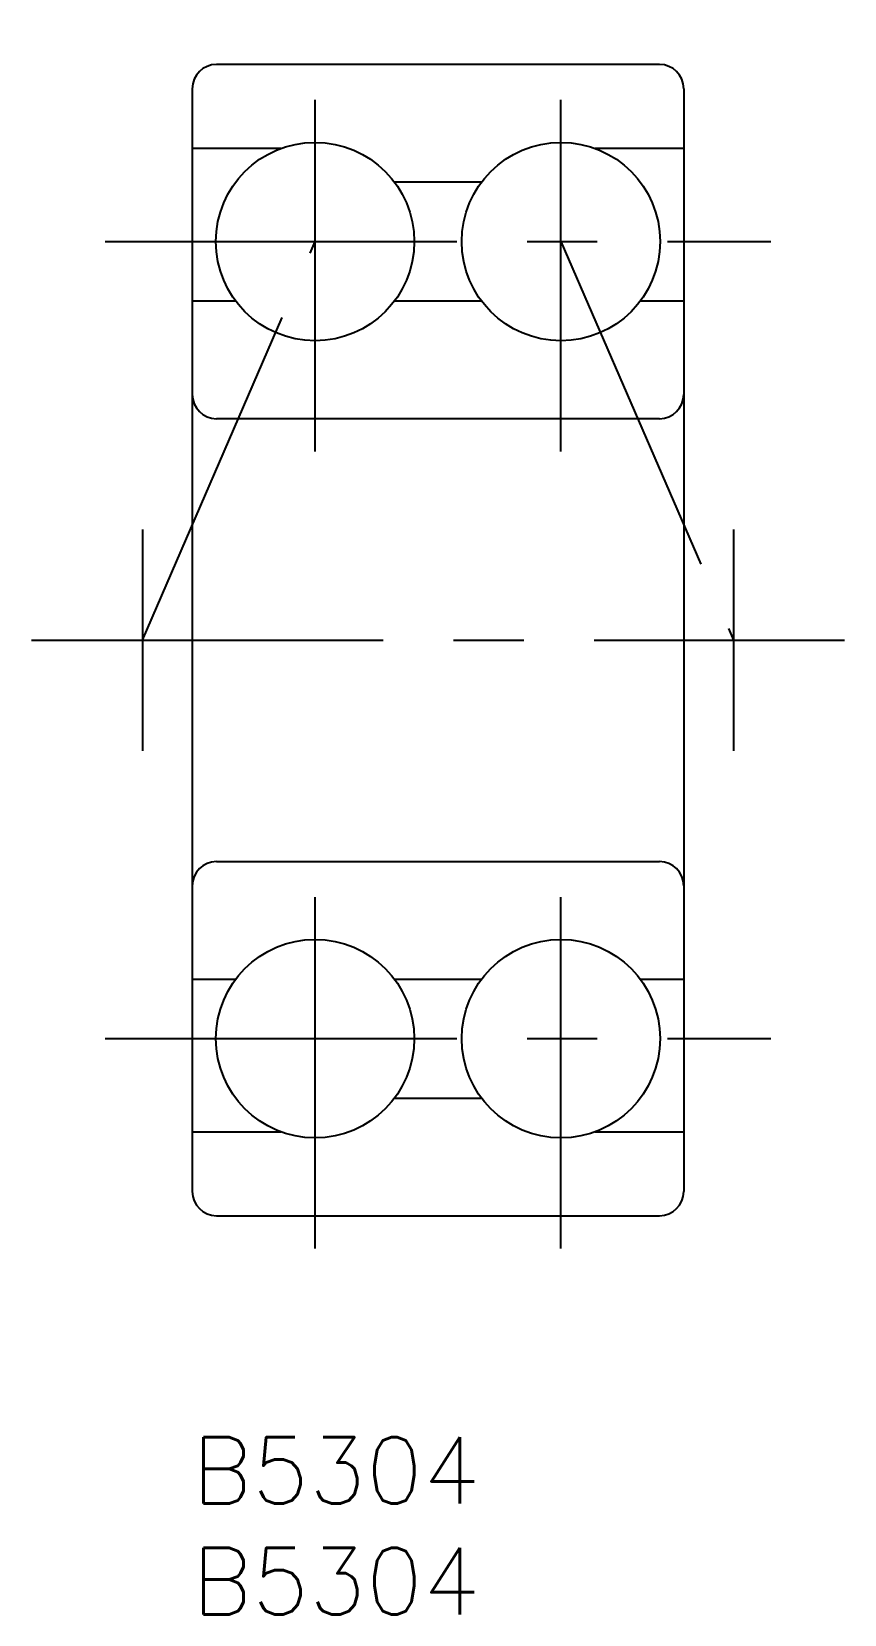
# Model space of a CAD drawing. Extents: x -7.2 to 29.4, y -8 to 63.5.
import ezdxf

# ---------------------------------------------------------------- set-up
doc = ezdxf.new("R2010")
doc.units = 0
doc.header["$LTSCALE"] = 0.5
doc.linetypes.add('CENTER', pattern=[50.8, 31.75, -6.35, 6.35, -6.35])
for name, color, linetype in [('MSM_CENTER', 1, 'CENTER'), ('MSM_CONTINUOUS', 7, 'CONTINUOUS'), ('MSM_PART_NUMBER', 7, 'CONTINUOUS')]:
    doc.layers.add(name, color=color, linetype=linetype)
doc.styles.get("Standard").update_dxf_attribs({"font": 'txt.shx', "height": 3, "bigfont": 'bigfont.shx'})

msp = doc.modelspace()

# ---------------------------------------------------------------- linework, layer by layer
at = {"layer": 'MSM_CENTER'}
for p, q in [((5.55, 44.52), (5.55, 63.48)), ((16.65, 44.52), (16.65, 63.48)), ((-3.93, 54), (26.13, 54)), ((-2.25, 36), (5.55, 54)), ((16.65, 54), (24.45, 36)), ((-2.25, 41), (-2.25, 31)), ((24.45, 41), (24.45, 31)), ((-7.25, 36), (29.45, 36)), ((5.55, 8.52), (5.55, 27.48)), ((16.65, 8.52), (16.65, 27.48)), ((-3.93, 18), (26.13, 18))]:
    msp.add_line(p, q, dxfattribs=at)
at = {"layer": 'MSM_CONTINUOUS'}
for p, q in [((21.1, 62), (1.1, 62)), ((0, 60.9), (0, 11.1)), ((22.2, 60.9), (22.2, 11.1)), ((4.004, 58.205), (0, 58.205)), ((22.2, 58.205), (18.196, 58.205)), ((13.066, 56.688), (9.134, 56.688)), ((1.966, 51.312), (0, 51.312)), ((13.066, 51.312), (9.134, 51.312)), ((22.2, 51.312), (20.234, 51.312)), ((21.1, 46), (1.1, 46)), ((1.1, 26), (21.1, 26)), ((0, 20.688), (1.966, 20.688)), ((9.134, 20.688), (13.066, 20.688)), ((20.234, 20.688), (22.2, 20.688)), ((9.134, 15.312), (13.066, 15.312)), ((0, 13.795), (4.004, 13.795)), ((18.196, 13.795), (22.2, 13.795)), ((1.1, 10), (21.1, 10))]:
    msp.add_line(p, q, dxfattribs=at)
for centre in [(5.55, 54), (16.65, 54), (5.55, 18), (16.65, 18)]:
    msp.add_circle(centre, 4.48, dxfattribs=at)
for centre, start, end in [((1.1, 60.9), 90, 180), ((21.1, 60.9), 0, 90), ((1.1, 47.1), 180, 270), ((21.1, 47.1), 270, 0), ((1.1, 24.9), 90, 180), ((21.1, 24.9), 0, 90), ((1.1, 11.1), 180, 270), ((21.1, 11.1), 270, 360)]:
    msp.add_arc(centre, 1.1, start, end, dxfattribs=at)

# ---------------------------------------------------------------- texts
at = {"layer": 'MSM_PART_NUMBER'}
for p in [(0, -3), (0, -8)]:
    msp.add_text('B5304', height=3, dxfattribs=at).set_placement(p)

doc.saveas('drawing.dxf')
